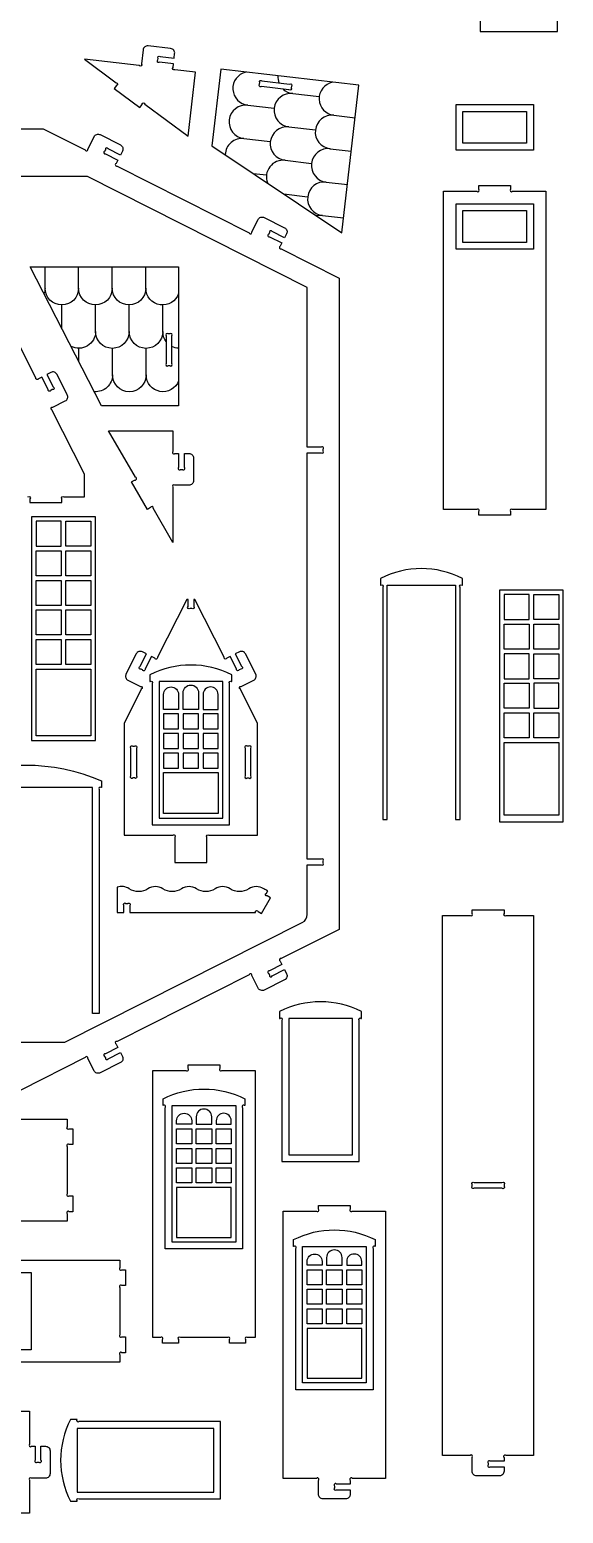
# Model space of a CAD drawing. Extents: x 83.8 to 170.3, y -22.3 to 53.3.
# Drawn here: x 156.91 to 168.65, y -21.75 to 10.88 of the extents above; entities that cross this region are included whole.
import ezdxf

# ---------------------------------------------------------------- set-up
doc = ezdxf.new("R2010")
doc.units = 0
doc.header["$MEASUREMENT"] = 0
doc.layers.get('0').update_dxf_attribs({"linetype": 'CONTINUOUS'})

msp = doc.modelspace()

# ---------------------------------------------------------------- linework, layer by layer
for points in [[(166.768, 13.987), (166.773, 13.987, -1), (166.818, 13.942), (166.818, 10.837), (168.518, 10.837), (168.518, 13.942, -1), (168.562, 13.987), (168.568, 13.987), (168.568, 14.137, 0.238913), (166.768, 14.137)], [(160.558, 9.946), (160.105, 9.998, -1), (160.067, 10.047), (160.076, 10.127), (159.772, 10.162, -1), (159.733, 10.211), (159.737, 10.247, -1), (159.786, 10.286), (160.09, 10.251), (160.102, 10.351, 0.414214), (160.014, 10.461), (159.517, 10.519, 0.414214), (159.406, 10.431), (159.371, 10.127, -1), (159.322, 10.088), (158.118, 10.227), (158.813, 9.711, -1), (158.822, 9.649), (158.774, 9.585), (159.336, 9.167), (159.384, 9.232, -1), (159.446, 9.242), (160.396, 8.537)], [(162.615, 9.558), (162.008, 9.628, -1), (161.969, 9.677), (161.973, 9.713, -1), (162.022, 9.752), (162.63, 9.682, -1), (162.668, 9.633), (162.664, 9.597, -1)], [(166.015, 7.324), (166.745, 7.324, 1), (166.789, 7.368), (166.789, 7.449), (167.489, 7.449), (167.489, 7.386), (167.489, 7.368, 1), (167.533, 7.324), (168.264, 7.324), (168.264, 0.324), (167.533, 0.324, 1), (167.489, 0.28), (167.489, 0.199), (166.789, 0.199), (166.789, 0.28, 1), (166.745, 0.324), (166.015, 0.324)], [(159.915, 4.146), (159.915, 3.535, 1), (159.959, 3.49), (159.996, 3.49, 1), (160.04, 3.535), (160.04, 4.146, 1), (159.996, 4.19), (159.959, 4.19, 1)], [(160.065, 2.058), (160.065, 1.602, 1), (160.109, 1.558), (160.19, 1.558), (160.19, 1.252, 1), (160.234, 1.208), (160.271, 1.208, 1), (160.315, 1.252), (160.315, 1.558), (160.415, 1.558, -0.414214), (160.515, 1.458), (160.515, 0.958, -0.414214), (160.415, 0.858), (160.109, 0.858, 1), (160.065, 0.814), (160.065, -0.398), (159.632, 0.351, 1), (159.572, 0.367), (159.502, 0.327), (159.152, 0.933), (159.222, 0.973, 1), (159.238, 1.034), (158.647, 2.058)], [(164.777, -6.49), (164.777, -1.34), (166.277, -1.34), (166.277, -6.49), (166.377, -6.49), (166.377, -1.384, -1), (166.421, -1.34), (166.427, -1.34), (166.427, -1.19, 0.238913), (164.627, -1.19), (164.627, -1.34), (164.633, -1.34, -1), (164.677, -1.384), (164.677, -6.49)], [(158.989, -6.836), (160.064, -6.836, -1), (160.108, -6.88), (160.108, -7.436), (160.808, -7.436), (160.808, -6.88, -1), (160.852, -6.836), (161.927, -6.836), (161.927, -4.38), (161.547, -3.628, -1), (161.567, -3.569), (161.84, -3.431, 0.414214), (161.884, -3.297), (161.659, -2.85, 0.414214), (161.525, -2.806), (161.435, -2.851), (161.573, -3.124, -1), (161.554, -3.184), (161.521, -3.2, -1), (161.462, -3.181), (161.324, -2.908), (161.252, -2.944, -1), (161.192, -2.924), (160.549, -1.651), (160.521, -1.651), (160.521, -1.807, -1), (160.476, -1.851), (160.44, -1.851, -1), (160.396, -1.807), (160.396, -1.651), (160.367, -1.651), (159.724, -2.924, -1), (159.665, -2.944), (159.592, -2.908), (159.455, -3.181, -1), (159.395, -3.2), (159.363, -3.184, -1), (159.343, -3.124), (159.481, -2.851), (159.392, -2.806, 0.414214), (159.257, -2.85), (159.032, -3.297, 0.414214), (159.076, -3.431), (159.349, -3.569, -1), (159.369, -3.628), (158.989, -4.38)], [(159.558, -3.461), (159.564, -3.461, -1), (159.608, -3.505), (159.608, -6.611), (161.308, -6.611), (161.308, -3.505, -1), (161.352, -3.461), (161.358, -3.461), (161.358, -3.311, 0.238913), (159.558, -3.311)], [(160.188, -3.742), (160.188, -4.072), (159.858, -4.072), (159.858, -3.742, -1)], [(160.288, -4.072), (160.288, -3.706, -1), (160.628, -3.706), (160.628, -4.072)], [(160.728, -3.742), (160.728, -4.072), (161.058, -4.072), (161.058, -3.742, 1)], [(159.264, -4.924), (159.264, -5.535, -1), (159.22, -5.58), (159.184, -5.58, -1), (159.139, -5.535), (159.139, -4.924, -1), (159.184, -4.88), (159.22, -4.88, -1)], [(161.652, -4.924), (161.652, -5.535, 1), (161.696, -5.58), (161.733, -5.58, 1), (161.777, -5.535), (161.777, -4.924, 1), (161.733, -4.88), (161.696, -4.88, 1)], [(158.493, -5.79), (158.487, -5.79, 1), (158.443, -5.835), (158.443, -10.761), (158.293, -10.761), (158.293, -5.79), (155.343, -5.79), (155.343, -10.761), (155.193, -10.761), (155.193, -5.835, 1), (155.149, -5.79), (155.143, -5.79), (155.143, -5.64, -0.205755), (158.493, -5.64)], [(162.208, -8.213), (162.138, -8.173, -1), (162.122, -8.112), (162.152, -8.06, -0.068104), (162.061, -8.017, 0.300981), (161.73, -8.017, -0.300981), (161.322, -8.017, 0.300981), (160.991, -8.017, -0.300981), (160.583, -8.017, 0.300981), (160.252, -8.017, -0.300981), (159.844, -8.017, 0.300981), (159.513, -8.017, -0.300981), (159.105, -8.017, 0.236244), (158.838, -7.984), (158.838, -8.538), (158.988, -8.538), (158.988, -8.382, -1), (159.032, -8.338), (159.069, -8.338, -1), (159.113, -8.382), (159.113, -8.538), (161.876, -8.538), (161.877, -8.535, -1), (161.938, -8.519), (162.008, -8.559)], [(165.993, -8.603), (166.599, -8.603, 1), (166.643, -8.559), (166.643, -8.478), (167.343, -8.478), (167.343, -8.559, 1), (167.387, -8.603), (167.993, -8.603), (167.993, -20.478), (167.387, -20.478, 1), (167.343, -20.522), (167.343, -20.603), (167.037, -20.603, 1), (166.993, -20.647), (166.993, -20.684, 1), (167.037, -20.728), (167.343, -20.728), (167.343, -20.828, -0.414214), (167.243, -20.928), (166.743, -20.928, -0.414214), (166.643, -20.828), (166.643, -20.522, 1), (166.599, -20.478), (165.993, -20.478)], [(162.409, -10.866), (162.414, -10.866, -1), (162.459, -10.91), (162.459, -14.016), (164.159, -14.016), (164.159, -10.91, -1), (164.203, -10.866), (164.209, -10.866), (164.209, -10.716, 0.238913), (162.409, -10.716)], [(159.621, -12.011), (160.351, -12.011, 1), (160.396, -11.967), (160.396, -11.886), (161.096, -11.886), (161.096, -11.949), (161.096, -11.967, 1), (161.14, -12.011), (161.87, -12.011), (161.87, -17.886), (161.702, -17.886, 1), (161.658, -17.931), (161.658, -18.011), (161.308, -18.011), (161.308, -17.931, 1), (161.264, -17.886), (160.227, -17.886, 1), (160.183, -17.931), (160.183, -18.011), (159.833, -18.011), (159.833, -17.931, 1), (159.789, -17.886), (159.621, -17.886)], [(161.646, -12.786), (161.64, -12.786, 1), (161.596, -12.831), (161.596, -15.936), (159.896, -15.936), (159.896, -12.831, 1), (159.851, -12.786), (159.846, -12.786), (159.846, -12.636, -0.238913), (161.646, -12.636)], [(160.476, -13.117), (160.476, -13.197), (160.146, -13.197), (160.146, -13.117, -1)], [(160.916, -13.197), (160.916, -13.031, 1), (160.576, -13.031), (160.576, -13.197)], [(161.016, -13.117), (161.016, -13.197), (161.346, -13.197), (161.346, -13.117, 1)], [(151.861, -15.33), (151.861, -14.6, 1), (151.817, -14.556), (151.736, -14.556), (151.736, -13.856), (151.799, -13.856), (151.817, -13.856, 1), (151.861, -13.812), (151.861, -13.081), (157.736, -13.081), (157.736, -13.249, 1), (157.78, -13.294), (157.861, -13.294), (157.861, -13.644), (157.78, -13.644, 1), (157.736, -13.688), (157.736, -14.724, 1), (157.78, -14.768), (157.861, -14.768), (157.861, -15.118), (157.78, -15.118, 1), (157.736, -15.162), (157.736, -15.33)], [(166.687, -14.478), (167.299, -14.478, -1), (167.343, -14.522), (167.343, -14.559, -1), (167.299, -14.603), (166.687, -14.603, -1), (166.643, -14.559), (166.643, -14.522, -1)], [(163.964, -14.983), (163.964, -15.064, 1), (164.008, -15.108), (164.739, -15.108), (164.739, -20.983), (164.008, -20.983, 1), (163.964, -21.027), (163.964, -21.108), (163.658, -21.108, 1), (163.614, -21.152), (163.614, -21.189, 1), (163.658, -21.233), (163.964, -21.233), (163.964, -21.333, -0.414214), (163.864, -21.433), (163.364, -21.433, -0.414214), (163.264, -21.333), (163.264, -21.027, 1), (163.22, -20.983), (162.49, -20.983), (162.49, -15.108), (163.22, -15.108, 1), (163.264, -15.064), (163.264, -14.983)], [(164.514, -15.883), (164.508, -15.883, 1), (164.464, -15.927), (164.464, -19.033), (162.764, -19.033), (162.764, -15.927, 1), (162.72, -15.883), (162.714, -15.883), (162.714, -15.733, -0.238913), (164.514, -15.733)], [(163.784, -16.294), (163.784, -16.128, 1), (163.444, -16.128), (163.444, -16.294)], [(151.897, -18.431), (151.897, -17.701, 1), (151.853, -17.657), (151.772, -17.657), (151.772, -16.957), (151.834, -16.957), (151.853, -16.957, 1), (151.897, -16.913), (151.897, -16.182), (158.897, -16.182), (158.897, -16.35, 1), (158.941, -16.395), (159.022, -16.395), (159.022, -16.745), (158.941, -16.745, 1), (158.897, -16.789), (158.897, -17.825, 1), (158.941, -17.869), (159.022, -17.869), (159.022, -18.219), (158.941, -18.219, 1), (158.897, -18.263), (158.897, -18.431)], [(163.344, -16.214), (163.344, -16.294), (163.014, -16.294), (163.014, -16.214, -1)], [(163.884, -16.214), (163.884, -16.294), (164.214, -16.294), (164.214, -16.214, 1)], [(153.797, -16.407), (153.797, -16.413, 1), (153.841, -16.457), (156.947, -16.457), (156.947, -18.157), (153.841, -18.157, 1), (153.797, -18.201), (153.797, -18.207), (153.647, -18.207, -0.238913), (153.647, -16.407)], [(150.913, -20.278), (150.994, -20.278, 1), (151.038, -20.234), (151.038, -19.503), (156.913, -19.503), (156.913, -20.234, 1), (156.957, -20.278), (157.038, -20.278), (157.038, -20.584, 1), (157.082, -20.628), (157.119, -20.628, 1), (157.163, -20.584), (157.163, -20.278), (157.263, -20.278, -0.414214), (157.363, -20.378), (157.363, -20.878, -0.414214), (157.263, -20.978), (156.957, -20.978, 1), (156.913, -21.022), (156.913, -21.752), (151.038, -21.752), (151.038, -21.022, 1), (150.994, -20.978), (150.913, -20.978)], [(157.96, -21.486), (157.96, -21.48, -1), (158.004, -21.436), (161.11, -21.436), (161.11, -19.736), (158.004, -19.736, -1), (157.96, -19.691), (157.96, -19.686), (157.81, -19.686, 0.238913), (157.81, -21.486)]]:
    msp.add_lwpolyline(points, format="xyb", close=True)
for points in [[(161.115, 10.007), (160.921, 8.325), (163.777, 6.41), (164.152, 9.658)], [(166.289, 9.231), (167.989, 9.231), (167.989, 8.231), (166.289, 8.231)], [(167.839, 8.381), (166.439, 8.381), (166.439, 9.081), (167.839, 9.081)], [(166.289, 7.049), (167.989, 7.049), (167.989, 6.049), (166.289, 6.049)], [(167.839, 6.199), (166.439, 6.199), (166.439, 6.899), (167.839, 6.899)], [(160.19, 2.604), (158.497, 2.604), (156.922, 5.661), (160.19, 5.661)], [(158.358, 0.167), (156.958, 0.167), (156.958, -4.753), (158.358, -4.753)], [(157.058, -0.483), (157.608, -0.483), (157.608, 0.067), (157.058, 0.067)], [(158.258, -0.483), (157.708, -0.483), (157.708, 0.067), (158.258, 0.067)], [(157.058, -1.133), (157.058, -0.583), (157.608, -0.583), (157.608, -1.133)], [(158.258, -1.133), (157.708, -1.133), (157.708, -0.583), (158.258, -0.583)], [(157.058, -1.233), (157.608, -1.233), (157.608, -1.783), (157.058, -1.783)], [(157.708, -1.783), (157.708, -1.233), (158.258, -1.233), (158.258, -1.783)], [(168.647, -1.447), (167.247, -1.447), (167.247, -6.547), (168.647, -6.547)], [(167.897, -2.097), (167.897, -1.547), (167.347, -1.547), (167.347, -2.097)], [(167.997, -1.547), (168.547, -1.547), (168.547, -2.097), (167.997, -2.097)], [(157.608, -2.433), (157.058, -2.433), (157.058, -1.883), (157.608, -1.883)], [(157.708, -2.433), (157.708, -1.883), (158.258, -1.883), (158.258, -2.433)], [(167.897, -2.747), (167.347, -2.747), (167.347, -2.197), (167.897, -2.197)], [(167.997, -2.747), (167.997, -2.197), (168.547, -2.197), (168.547, -2.747)], [(157.608, -3.083), (157.058, -3.083), (157.058, -2.533), (157.608, -2.533)], [(157.708, -3.083), (157.708, -2.533), (158.258, -2.533), (158.258, -3.083)], [(167.347, -3.397), (167.897, -3.397), (167.897, -2.847), (167.347, -2.847)], [(167.997, -3.397), (167.997, -2.847), (168.547, -2.847), (168.547, -3.397)], [(158.258, -4.653), (157.058, -4.653), (157.058, -3.183), (158.258, -3.183)], [(161.158, -3.461), (159.758, -3.461), (159.758, -6.461), (161.158, -6.461)], [(167.897, -4.047), (167.347, -4.047), (167.347, -3.497), (167.897, -3.497)], [(167.997, -4.047), (168.547, -4.047), (168.547, -3.497), (167.997, -3.497)], [(159.858, -4.502), (160.188, -4.502), (160.188, -4.172), (159.858, -4.172)], [(160.288, -4.502), (160.628, -4.502), (160.628, -4.172), (160.288, -4.172)], [(160.728, -4.502), (161.058, -4.502), (161.058, -4.172), (160.728, -4.172)], [(167.347, -4.147), (167.897, -4.147), (167.897, -4.697), (167.347, -4.697)], [(167.997, -4.697), (167.997, -4.147), (168.547, -4.147), (168.547, -4.697)], [(159.858, -4.932), (160.188, -4.932), (160.188, -4.602), (159.858, -4.602)], [(160.288, -4.932), (160.628, -4.932), (160.628, -4.602), (160.288, -4.602)], [(160.728, -4.932), (161.058, -4.932), (161.058, -4.602), (160.728, -4.602)], [(167.347, -4.797), (168.547, -4.797), (168.547, -6.397), (167.347, -6.397)], [(159.858, -5.362), (160.188, -5.362), (160.188, -5.032), (159.858, -5.032)], [(160.288, -5.362), (160.628, -5.362), (160.628, -5.032), (160.288, -5.032)], [(160.728, -5.362), (161.058, -5.362), (161.058, -5.032), (160.728, -5.032)], [(161.058, -6.361), (159.858, -6.361), (159.858, -5.462), (161.058, -5.462)], [(164.009, -10.866), (162.609, -10.866), (162.609, -13.866), (164.009, -13.866)], [(160.046, -12.786), (161.446, -12.786), (161.446, -15.786), (160.046, -15.786)], [(160.476, -13.627), (160.146, -13.627), (160.146, -13.297), (160.476, -13.297)], [(160.916, -13.627), (160.576, -13.627), (160.576, -13.297), (160.916, -13.297)], [(161.346, -13.627), (161.016, -13.627), (161.016, -13.297), (161.346, -13.297)], [(160.476, -14.057), (160.146, -14.057), (160.146, -13.727), (160.476, -13.727)], [(160.916, -14.057), (160.576, -14.057), (160.576, -13.727), (160.916, -13.727)], [(161.346, -14.057), (161.016, -14.057), (161.016, -13.727), (161.346, -13.727)], [(160.476, -14.487), (160.146, -14.487), (160.146, -14.157), (160.476, -14.157)], [(160.916, -14.487), (160.576, -14.487), (160.576, -14.157), (160.916, -14.157)], [(161.346, -14.487), (161.016, -14.487), (161.016, -14.157), (161.346, -14.157)], [(160.146, -15.686), (161.346, -15.686), (161.346, -14.587), (160.146, -14.587)], [(162.914, -15.883), (164.314, -15.883), (164.314, -18.883), (162.914, -18.883)], [(163.344, -16.724), (163.014, -16.724), (163.014, -16.394), (163.344, -16.394)], [(163.784, -16.724), (163.444, -16.724), (163.444, -16.394), (163.784, -16.394)], [(164.214, -16.724), (163.884, -16.724), (163.884, -16.394), (164.214, -16.394)], [(163.344, -17.154), (163.014, -17.154), (163.014, -16.824), (163.344, -16.824)], [(163.784, -17.154), (163.444, -17.154), (163.444, -16.824), (163.784, -16.824)], [(164.214, -17.154), (163.884, -17.154), (163.884, -16.824), (164.214, -16.824)], [(163.344, -17.584), (163.014, -17.584), (163.014, -17.254), (163.344, -17.254)], [(163.784, -17.584), (163.444, -17.584), (163.444, -17.254), (163.784, -17.254)], [(164.214, -17.584), (163.884, -17.584), (163.884, -17.254), (164.214, -17.254)], [(163.014, -18.783), (164.214, -18.783), (164.214, -17.684), (163.014, -17.684)], [(157.96, -19.886), (157.96, -21.286), (160.96, -21.286), (160.96, -19.886)]]:
    msp.add_lwpolyline(points, close=True)
for points in [[(161.664, 9.944, 0.837253), (161.709, 9.218, 1), (161.624, 8.484, 0.437228), (161.213, 8.13)], [(162.372, 9.862, 0.106398), (162.396, 9.709)], [(162.487, 9.572, 0.162473), (162.699, 9.473, 1), (162.614, 8.739, 1), (162.53, 8.005, 0.561627), (162.142, 7.507)], [(163.574, 9.724, 0.853828), (163.605, 8.995, 1), (163.52, 8.26, 1), (163.436, 7.526, 1), (163.351, 6.792, 0.088868), (163.221, 6.784)], [(156.218, 8.696), (157.214, 8.696), (158.133, 8.232, 1), (158.193, 8.251), (158.331, 8.524, -0.414214), (158.465, 8.569), (158.911, 8.343, -0.414214), (158.955, 8.209), (158.91, 8.12), (158.637, 8.257, 1), (158.578, 8.238), (158.562, 8.205, 1), (158.581, 8.146), (158.854, 8.008), (158.818, 7.936, 1), (158.837, 7.877), (161.741, 6.411, 1), (161.801, 6.43), (161.938, 6.703, -0.414214), (162.073, 6.747), (162.519, 6.522, -0.414214), (162.563, 6.388), (162.518, 6.298), (162.245, 6.436, 1), (162.186, 6.417), (162.169, 6.384, 1), (162.189, 6.325), (162.462, 6.187), (162.425, 6.115, 1), (162.445, 6.055), (163.718, 5.413), (163.718, -8.909), (162.445, -9.552, 1), (162.425, -9.611), (162.462, -9.683), (162.189, -9.821, 1), (162.169, -9.881), (162.186, -9.913, 1), (162.245, -9.933), (162.518, -9.795), (162.563, -9.884, -0.414214), (162.519, -10.019), (162.073, -10.244, -0.414214), (161.938, -10.2), (161.801, -9.927, 1), (161.741, -9.907), (158.837, -11.373, 1), (158.818, -11.433), (158.854, -11.505), (158.581, -11.643, 1), (158.562, -11.702), (158.578, -11.735, 1), (158.637, -11.754), (158.91, -11.616), (158.955, -11.706, -0.414214), (158.911, -11.84), (158.465, -12.065, -0.414214), (158.331, -12.021), (158.193, -11.748, 1), (158.133, -11.729), (156.718, -12.443)], [(156.218, -11.393), (157.688, -11.393), (162.908, -8.758, 0.283043), (163.018, -8.579), (163.018, -7.491), (163.324, -7.491, 1), (163.368, -7.447), (163.368, -7.41, 1), (163.324, -7.366), (163.018, -7.366), (163.018, 1.571), (163.324, 1.571, 1), (163.368, 1.615), (163.368, 1.652, 1), (163.324, 1.696), (163.018, 1.696), (163.018, 5.206), (158.183, 7.647), (156.218, 7.647)], [(156.875, 0.602, -1), (156.92, 0.558), (156.92, 0.477), (157.62, 0.477), (157.62, 0.558, -1), (157.664, 0.602), (158.12, 0.602), (158.12, 1.102), (157.405, 2.517, -1), (157.425, 2.576), (157.698, 2.714, 0.414214), (157.742, 2.848), (157.517, 3.295, 0.414214), (157.382, 3.339), (157.293, 3.294), (157.431, 3.021, -1), (157.411, 2.962), (157.379, 2.945, -1), (157.319, 2.965), (157.181, 3.238), (157.109, 3.201, -1), (157.05, 3.221), (155.564, 6.164)], [(160.19, 5.079, -0.853828), (159.469, 5.193, -1), (158.73, 5.193, -1), (157.991, 5.193, -1), (157.252, 5.193, -0.088868), (157.229, 5.065)], [(159.915, 4.017, -0.162473), (159.841, 4.239, -1), (159.102, 4.239, -1), (158.363, 4.239, -0.561627), (157.824, 3.911)], [(160.19, 3.87, -0.106398), (160.04, 3.911)], [(160.19, 3.157, -0.837253), (159.474, 3.285, -1), (158.735, 3.285, -0.437228), (158.336, 2.916)]]:
    msp.add_lwpolyline(points, format="xyb")
for points in [[(162.699, 9.473), (163.28, 9.407)], [(161.709, 9.218), (162.29, 9.151)], [(163.605, 8.995), (164.069, 8.941)], [(162.614, 8.739), (163.196, 8.672)], [(161.624, 8.484), (162.205, 8.417)], [(163.52, 8.26), (163.984, 8.207)], [(162.53, 8.005), (163.111, 7.938)], [(161.831, 7.716), (162.121, 7.682)], [(163.436, 7.526), (163.9, 7.473)], [(162.505, 7.264), (163.026, 7.204)], [(163.351, 6.792), (163.815, 6.738)], [(157.252, 5.193), (157.252, 5.661)], [(157.991, 5.193), (157.991, 5.661)], [(158.73, 5.193), (158.73, 5.661)], [(159.469, 5.193), (159.469, 5.661)], [(157.623, 4.299), (157.623, 4.824)], [(158.363, 4.239), (158.363, 4.824)], [(159.102, 4.239), (159.102, 4.824)], [(159.841, 4.239), (159.841, 4.824)], [(157.995, 3.577), (157.995, 3.869)], [(158.735, 3.285), (158.735, 3.869)], [(159.474, 3.285), (159.474, 3.869)]]:
    msp.add_lwpolyline(points)

doc.saveas('drawing.dxf')
